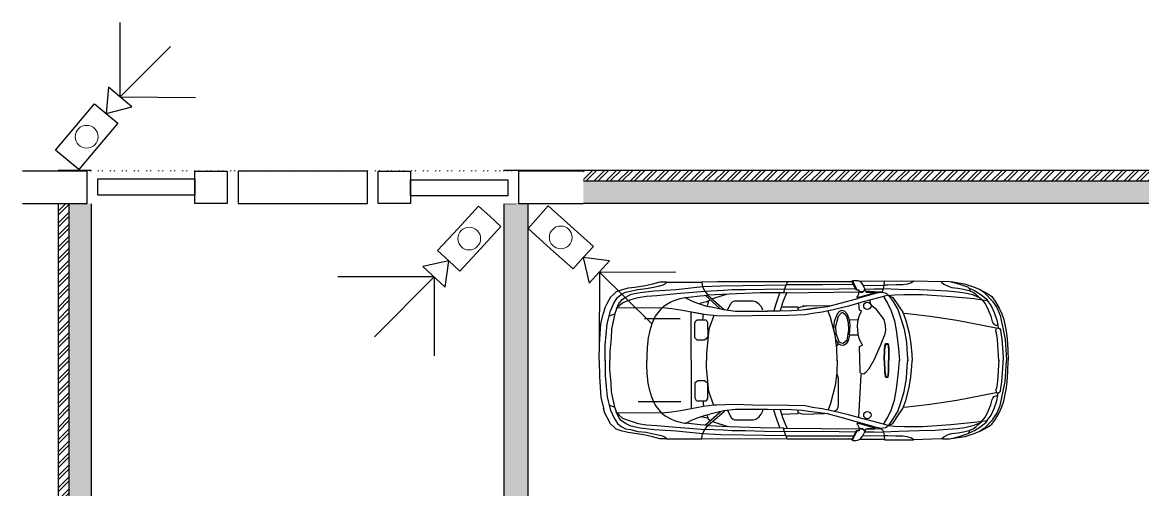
# Model space of a CAD drawing. Header units: millimetres. Extents: x 10193 to 57833, y 9963 to 44360.
# Drawn here: x 10193 to 22723, y 39131 to 44360 of the extents above; entities that cross this region are included whole.
import ezdxf

# ---------------------------------------------------------------- set-up
doc = ezdxf.new("R2010")
doc.units = ezdxf.units.MM
doc.set_wipeout_variables(frame=1)
for name, color, linetype in [('free-dwg.com', 7, 'Continuous'), ('Камеры', 7, 'Continuous'), ('Стены', 7, 'Continuous')]:
    doc.layers.add(name, color=color, linetype=linetype)

# ---------------------------------------------------------------- blocks, each defined once
blk = doc.blocks.new('шлагбаум')
blk.add_wipeout([(20, 3), (26, 3), (26, 0), (20, 0)])
blk.add_wipeout([(0, 0), (0, 3), (26, 3), (26, 0)])
at = {"color": 0, "lineweight": 30}
blk.add_lwpolyline([(26, 3), (20, 3), (20, 0), (26, 0)], dxfattribs=at)
for points in [[(0, 3), (6, 3), (6, 0), (0, 0)], [(7, 3), (10, 3), (10, 0), (7, 0)]]:
    blk.add_wipeout(points)
blk.add_lwpolyline([(0, 0), (6, 0), (6, 3), (0, 3)], dxfattribs=at)
blk.add_wipeout([(10, 2.21), (19, 2.21), (19, 0.71), (10, 0.71)])
for points in [[(7, 0), (7, 3), (10, 3), (10, 0)], [(10, 0.71), (10, 2.21), (19, 2.21), (19, 0.71)]]:
    blk.add_lwpolyline(points, close=True, dxfattribs=at)
blk = doc.blocks.new('видеокамера с поворотным устройством')
blk.add_wipeout([(0, 2), (8, 2), (8, -2), (0, -2)])
at = {"color": 0, "lineweight": 20}
blk.add_circle((4, 0), 1.5, dxfattribs=at)
blk.add_wipeout([(8, 0), (10.85, 2), (10.85, -2)])
at = {"color": 0, "lineweight": 30}
blk.add_lwpolyline([(0, -2), (0, 0), (0, 2), (4, 2), (8, 2), (8, 0), (8, -2), (4, -2)], close=True, dxfattribs=at)
blk.add_lwpolyline([(8, 0), (10.85, -2), (10.85, 2), (8, 0)], dxfattribs=at)

msp = doc.modelspace()

# ---------------------------------------------------------------- hatches: boundary and pattern name
at = {"layer": 'Стены'}
h = msp.add_hatch(dxfattribs=at)
h.set_pattern_fill('ANSI32', color=256, scale=10)
h.paths.add_polyline_path([(57833, 42703), (10593, 42703), (10593, 9963), (26833, 9963), (26833, 14963), (57833, 14963)])
h.paths.add_polyline_path([(10713, 42583), (57713, 42583), (57713, 15083), (26713, 15083), (26713, 10083), (10713, 10083)], flags=16)
h.paths.add_polyline_path([(10963, 42333), (57463, 42333), (57463, 15333), (26463, 15333), (26463, 10333), (10963, 10333)], flags=0)
h.paths.add_polyline_path([(57463, 42333), (10963, 42333), (10963, 10333), (26463, 10333), (26463, 15333), (57463, 15333)], flags=0)
h = msp.add_hatch(dxfattribs=at)
h.set_pattern_fill('ANSI36', color=256, scale=10)
h.paths.add_polyline_path([(57713, 42583), (10713, 42583), (10713, 10083), (26713, 10083), (26713, 15083), (57713, 15083)])
h.paths.add_polyline_path([(10963, 42333), (57463, 42333), (57463, 15333), (26463, 15333), (26463, 10333), (10963, 10333)], flags=16)
h = msp.add_hatch(dxfattribs=at)
h.set_pattern_fill('ANSI36', color=256, scale=10)
h.paths.add_polyline_path([(15848, 42333), (15713, 42333), (15578, 42333), (15578, 14948), (21848, 14948), (21848, 23083), (21713, 23083), (21578, 23083), (21578, 15218), (15848, 15218)])

# ---------------------------------------------------------------- linework, layer by layer
at = {"layer": 'free-dwg.com'}
for p, q in [((16902, 41367), (16836, 41344)), ((16968, 41384), (16902, 41367)), ((16938, 41341), (16993, 41351)), ((17044, 41393), (16968, 41384)), ((16993, 41351), (17076, 41371)), ((17164, 41412), (17044, 41393)), ((17076, 41371), (17168, 41381)), ((17259, 41353), (17104, 41335)), ((17242, 41431), (17164, 41412)), ((17168, 41381), (17233, 41394)), ((17233, 41394), (17322, 41411)), ((17324, 41454), (17242, 41431)), ((17507, 41368), (17259, 41353)), ((17322, 41411), (17360, 41424)), ((17396, 41454), (17324, 41454)), ((17360, 41424), (17383, 41434)), ((17383, 41434), (17393, 41444)), ((17393, 41444), (17396, 41454)), ((17396, 41454), (17793, 41454)), ((17803, 41399), (17507, 41368)), ((17509, 41325), (17831, 41351)), ((17972, 41458), (17793, 41454)), ((17793, 41454), (17798, 41419)), ((17798, 41419), (17801, 41399)), ((17801, 41399), (17826, 41351)), ((18005, 41408), (17803, 41399)), ((17826, 41351), (17864, 41303)), ((18030, 41358), (17827, 41349)), ((18451, 41455), (17972, 41458)), ((18250, 41413), (18005, 41408)), ((18133, 41366), (18030, 41358)), ((18278, 41366), (18133, 41366)), ((18493, 41416), (18250, 41413)), ((18493, 41372), (18278, 41366)), ((18750, 41457), (18451, 41455)), ((18732, 41420), (18493, 41416)), ((18718, 41375), (18493, 41372)), ((18718, 41375), (18705, 41335)), ((18732, 41420), (18718, 41375)), ((19151, 41372), (18718, 41375)), ((18750, 41457), (18732, 41420)), ((19143, 41423), (18737, 41423)), ((19472, 41457), (18750, 41457)), ((19485, 41425), (19143, 41423)), ((19507, 41378), (19151, 41372)), ((19470, 41464), (19474, 41467)), ((19470, 41460), (19470, 41464)), ((19489, 41424), (19470, 41460)), ((19474, 41467), (19484, 41472)), ((19477, 41467), (19525, 41372)), ((19484, 41472), (19514, 41473)), ((19517, 41365), (19489, 41424)), ((19514, 41473), (19532, 41471)), ((19527, 41363), (19517, 41365)), ((19525, 41372), (19528, 41364)), ((19554, 41363), (19527, 41363)), ((19532, 41471), (19546, 41466)), ((19546, 41466), (19562, 41459)), ((19551, 41346), (19554, 41363)), ((19836, 41460), (19560, 41462)), ((19562, 41459), (19593, 41423)), ((19596, 41350), (19584, 41345)), ((19593, 41423), (19605, 41397)), ((19595, 41342), (19612, 41358)), ((19609, 41362), (19596, 41350)), ((19599, 41417), (19833, 41420)), ((19605, 41397), (19616, 41376)), ((19616, 41376), (19609, 41362)), ((19612, 41358), (19618, 41363)), ((19616, 41376), (19722, 41377)), ((19618, 41363), (19616, 41376)), ((19618, 41363), (19626, 41348)), ((19722, 41377), (19823, 41378)), ((19795, 41338), (19814, 41353)), ((19814, 41353), (19825, 41374)), ((19993, 41372), (19823, 41379)), ((19825, 41374), (19833, 41421)), ((19874, 41419), (19831, 41419)), ((19833, 41421), (19836, 41466)), ((19836, 41466), (20160, 41464)), ((19961, 41423), (19874, 41419)), ((20042, 41423), (19961, 41423)), ((20223, 41366), (19993, 41372)), ((20091, 41432), (20042, 41423)), ((20136, 41445), (20091, 41432)), ((20164, 41464), (20136, 41445)), ((20471, 41455), (20164, 41464)), ((20403, 41359), (20223, 41366)), ((20541, 41351), (20403, 41359)), ((20473, 41453), (20501, 41432)), ((20491, 41459), (20474, 41455)), ((20561, 41457), (20491, 41459)), ((20501, 41432), (20547, 41406)), ((20652, 41342), (20541, 41351)), ((20547, 41406), (20588, 41394)), ((20601, 41449), (20561, 41457)), ((20661, 41442), (20582, 41455)), ((20588, 41394), (20656, 41385)), ((20678, 41427), (20601, 41449)), ((20656, 41385), (20720, 41374)), ((20734, 41430), (20661, 41442)), ((20778, 41393), (20678, 41427)), ((20720, 41374), (20793, 41357)), ((20834, 41398), (20734, 41430)), ((20777, 41391), (20844, 41361)), ((20780, 41391), (20785, 41370)), ((20785, 41370), (20791, 41359)), ((20791, 41359), (20797, 41352)), ((20797, 41352), (20826, 41341)), ((20900, 41372), (20834, 41398)), ((20844, 41361), (20915, 41316)), ((20949, 41338), (20900, 41372)), ((20915, 41363), (20988, 41325)), ((16772, 41285), (16730, 41209)), ((16812, 41322), (16772, 41285)), ((16811, 41224), (16849, 41281)), ((16836, 41344), (16812, 41322)), ((16849, 41281), (16890, 41316)), ((16891, 41249), (16864, 41217)), ((16890, 41316), (16938, 41341)), ((16937, 41282), (16891, 41249)), ((16904, 41222), (16957, 41242)), ((16998, 41313), (16937, 41282)), ((16957, 41242), (17003, 41257)), ((17104, 41335), (16998, 41313)), ((17003, 41257), (17081, 41282)), ((17081, 41282), (17175, 41297)), ((17175, 41297), (17289, 41305)), ((17289, 41305), (17509, 41325)), ((17384, 41195), (17444, 41231)), ((17444, 41231), (17494, 41251)), ((17494, 41251), (17550, 41268)), ((17550, 41268), (17601, 41280)), ((17601, 41280), (17613, 41280)), ((17773, 41297), (17613, 41277)), ((17613, 41280), (17619, 41278)), ((17619, 41278), (17637, 41266)), ((17637, 41266), (17678, 41245)), ((17678, 41245), (17745, 41219)), ((17846, 41234), (17769, 41215)), ((17862, 41305), (17773, 41297)), ((17991, 41161), (17834, 41303)), ((17886, 41253), (17846, 41234)), ((17867, 41244), (17852, 41189)), ((17864, 41303), (18046, 41143)), ((18100, 41319), (17866, 41307)), ((17910, 41268), (18035, 41308)), ((18035, 41308), (18073, 41319)), ((18446, 41332), (18100, 41319)), ((18121, 41216), (18140, 41235)), ((18140, 41235), (18157, 41243)), ((18157, 41243), (18367, 41242)), ((18367, 41242), (18396, 41236)), ((18396, 41236), (18427, 41215)), ((18705, 41335), (18446, 41332)), ((18665, 41340), (18615, 41194)), ((18745, 41339), (18695, 41222)), ((18705, 41335), (19549, 41343)), ((19534, 41266), (19337, 41212)), ((19597, 41231), (19432, 41185)), ((19528, 41287), (19532, 41293)), ((19529, 41281), (19528, 41287)), ((19537, 41281), (19529, 41281)), ((19532, 41293), (19545, 41314)), ((19745, 41328), (19536, 41268)), ((19573, 41289), (19537, 41281)), ((19545, 41314), (19550, 41325)), ((19550, 41332), (19554, 41345)), ((19550, 41325), (19550, 41332)), ((19555, 41346), (19552, 41345)), ((19554, 41345), (19564, 41339)), ((19564, 41345), (19555, 41346)), ((19575, 41343), (19564, 41345)), ((19564, 41339), (19575, 41338)), ((19729, 41334), (19573, 41289)), ((19584, 41345), (19575, 41343)), ((19575, 41338), (19588, 41339)), ((19588, 41339), (19595, 41342)), ((19770, 41276), (19597, 41231)), ((19626, 41348), (19632, 41342)), ((19670, 41347), (19630, 41347)), ((19632, 41342), (19645, 41339)), ((19645, 41339), (19714, 41339)), ((19725, 41346), (19670, 41347)), ((19677, 41221), (19674, 41252)), ((19714, 41339), (19728, 41338)), ((19796, 41340), (19725, 41346)), ((19728, 41338), (19734, 41336)), ((19734, 41336), (19728, 41334)), ((19797, 41338), (19745, 41328)), ((19876, 41306), (19770, 41276)), ((19846, 41330), (19795, 41338)), ((19824, 41291), (19871, 41219)), ((19880, 41311), (19846, 41330)), ((19877, 41304), (19948, 41311)), ((19881, 41307), (19928, 41239)), ((19881, 41304), (19928, 41281)), ((19928, 41281), (19993, 41187)), ((19928, 41239), (19985, 41148)), ((19948, 41311), (20057, 41316)), ((20057, 41316), (20262, 41316)), ((20262, 41316), (20578, 41294)), ((20578, 41294), (20837, 41268)), ((20735, 41330), (20652, 41342)), ((20822, 41311), (20735, 41330)), ((20897, 41279), (20822, 41311)), ((20826, 41341), (20858, 41319)), ((20837, 41268), (20930, 41256)), ((20858, 41319), (20884, 41294)), ((20884, 41294), (20922, 41263)), ((20915, 41316), (20972, 41267)), ((20922, 41263), (20928, 41254)), ((20928, 41254), (20965, 41206)), ((20929, 41256), (20985, 41248)), ((21051, 41234), (20949, 41338)), ((20972, 41267), (20987, 41248)), ((20985, 41248), (21029, 41189)), ((20988, 41325), (21037, 41291)), ((21037, 41291), (21079, 41233)), ((21047, 41233), (21094, 41169)), ((21079, 41233), (21120, 41163)), ((16663, 40987), (16694, 41110)), ((16708, 41167), (16694, 41110)), ((16730, 41209), (16708, 41167)), ((16735, 40987), (16770, 41132)), ((16760, 41077), (16818, 41100)), ((16770, 41132), (16811, 41224)), ((16821, 41101), (16783, 40927)), ((16843, 41161), (16821, 41101)), ((16864, 41217), (16836, 41151)), ((16841, 41158), (16864, 41186)), ((17344, 41166), (16843, 41161)), ((16864, 41186), (16904, 41222)), ((17344, 41166), (17270, 41072)), ((17344, 41166), (17384, 41195)), ((17458, 41154), (17344, 41166)), ((17553, 41139), (17458, 41154)), ((17656, 41121), (17553, 41139)), ((17808, 41093), (17654, 41121)), ((17810, 41092), (17656, 41121)), ((17670, 41122), (17674, 40045)), ((17745, 41219), (17835, 41189)), ((17835, 41189), (17882, 41177)), ((18037, 41142), (17882, 41177)), ((17996, 41151), (17991, 41161)), ((18169, 41125), (18037, 41142)), ((18076, 41137), (18121, 41216)), ((18284, 41127), (18168, 41126)), ((18285, 41125), (18169, 41125)), ((18526, 41125), (18285, 41125)), ((18427, 41215), (18457, 41180)), ((18457, 41180), (18472, 41144)), ((18793, 41133), (18525, 41127)), ((18794, 41130), (18526, 41125)), ((18615, 41194), (18597, 41130)), ((18695, 41222), (18669, 41132)), ((18683, 41178), (18868, 41175)), ((18913, 41141), (18793, 41133)), ((18915, 41138), (18794, 41130)), ((18868, 41161), (18900, 41175)), ((18868, 41175), (18868, 41139)), ((18900, 41175), (18928, 41181)), ((18986, 41152), (18913, 41141)), ((18987, 41148), (18915, 41138)), ((18964, 41183), (18917, 41183)), ((19029, 41103), (18947, 41086)), ((19223, 41186), (18964, 41183)), ((19082, 41164), (18986, 41152)), ((19083, 41160), (18987, 41148)), ((19140, 41118), (19029, 41103)), ((19198, 41175), (19083, 41160)), ((19263, 41143), (19140, 41118)), ((19337, 41212), (19198, 41175)), ((19230, 41058), (19204, 41129)), ((19432, 41185), (19263, 41143)), ((19310, 41097), (19337, 41127)), ((19322, 41073), (19352, 41106)), ((19337, 41127), (19358, 41139)), ((19352, 41106), (19364, 41115)), ((19358, 41139), (19386, 41130)), ((19364, 41115), (19389, 41097)), ((19386, 41130), (19416, 41103)), ((19416, 41103), (19446, 41024)), ((19555, 41139), (19549, 41215)), ((19580, 41133), (19555, 41139)), ((19555, 41082), (19574, 41115)), ((19574, 41115), (19580, 41133)), ((19698, 41185), (19677, 41221)), ((19747, 41146), (19698, 41185)), ((19831, 41033), (19747, 41146)), ((19871, 41219), (19910, 41133)), ((19910, 41133), (19946, 41021)), ((19985, 41148), (20027, 41024)), ((19993, 41187), (20040, 41115)), ((20040, 41115), (20074, 41024)), ((20092, 41099), (20048, 41102)), ((20347, 41070), (20092, 41099)), ((20965, 41206), (20995, 41143)), ((20995, 41143), (21025, 41073)), ((21029, 41189), (21061, 41113)), ((21061, 41113), (21091, 41027)), ((21094, 41169), (21128, 41080)), ((21120, 41163), (21150, 41097)), ((16647, 40760), (16663, 40987)), ((16713, 40747), (16735, 40987)), ((17549, 41043), (17153, 41043)), ((17235, 40987), (17210, 40911)), ((17270, 41072), (17235, 40987)), ((17713, 40858), (17715, 40996)), ((17715, 40996), (17728, 41023)), ((17728, 41023), (17739, 41030)), ((17739, 41030), (17836, 41031)), ((17805, 41029), (17807, 41066)), ((17807, 41066), (17813, 41091)), ((17923, 41079), (17810, 41092)), ((17836, 41031), (17849, 41020)), ((17849, 41020), (17857, 41002)), ((17857, 41002), (17860, 40840)), ((17927, 41079), (17872, 40925)), ((17955, 41076), (17923, 41079)), ((18167, 41071), (17955, 41076)), ((18361, 41076), (18167, 41071)), ((18763, 41081), (18361, 41076)), ((18947, 41086), (18763, 41081)), ((19283, 40858), (19230, 41058)), ((19270, 40912), (19276, 41015)), ((19276, 41015), (19310, 41097)), ((19292, 40961), (19322, 41073)), ((19389, 41097), (19410, 41067)), ((19410, 41067), (19428, 41000)), ((19428, 41000), (19434, 40921)), ((19446, 41030), (19537, 41036)), ((19452, 40970), (19446, 41030)), ((19534, 40964), (19540, 41030)), ((19540, 41030), (19555, 41082)), ((19847, 40967), (19831, 41033)), ((19946, 41021), (19970, 40894)), ((20027, 41024), (20056, 40925)), ((20074, 41024), (20110, 40881)), ((20644, 41024), (20347, 41070)), ((21086, 40938), (20644, 41024)), ((21025, 41073), (21040, 41013)), ((21040, 41013), (21047, 40999)), ((21047, 40999), (21064, 40980)), ((21064, 40980), (21081, 40972)), ((21091, 41027), (21103, 40971)), ((21128, 41080), (21164, 40922)), ((21150, 41097), (21171, 41033)), ((21171, 41033), (21196, 40903)), ((16783, 40927), (16780, 40826)), ((17210, 40911), (17191, 40829)), ((17716, 40829), (17713, 40858)), ((17871, 40925), (17858, 40812)), ((17872, 40925), (17859, 40812)), ((19301, 40714), (19283, 40858)), ((19295, 40873), (19292, 40961)), ((19334, 40776), (19295, 40873)), ((19434, 40921), (19413, 40800)), ((19443, 40858), (19431, 40800)), ((19446, 40861), (19452, 40970)), ((19543, 40861), (19446, 40861)), ((19543, 40870), (19534, 40964)), ((19552, 40824), (19543, 40870)), ((19792, 40743), (19844, 40876)), ((19844, 40876), (19850, 40915)), ((19850, 40915), (19847, 40967)), ((19970, 40894), (19993, 40707)), ((20056, 40925), (20082, 40777)), ((20110, 40881), (20129, 40761)), ((21081, 40972), (21094, 40971)), ((21082, 40906), (21084, 40931)), ((21089, 40887), (21082, 40906)), ((21084, 40931), (21087, 40938)), ((21087, 40938), (21096, 40940)), ((21099, 40810), (21089, 40887)), ((21094, 40971), (21105, 40971)), ((21096, 40940), (21106, 40938)), ((21105, 40971), (21109, 40942)), ((21106, 40938), (21114, 40936)), ((21114, 40936), (21125, 40930)), ((21125, 40930), (21135, 40919)), ((21135, 40919), (21138, 40885)), ((21138, 40885), (21149, 40814)), ((21164, 40922), (21184, 40812)), ((21196, 40903), (21207, 40818)), ((16644, 40576), (16647, 40760)), ((16710, 40573), (16713, 40747)), ((16780, 40826), (16764, 40677)), ((17191, 40829), (17181, 40722)), ((17734, 40811), (17716, 40829)), ((17742, 40805), (17734, 40811)), ((17820, 40803), (17742, 40805)), ((17839, 40816), (17820, 40803)), ((17854, 40832), (17839, 40816)), ((17859, 40812), (17846, 40655)), ((17860, 40840), (17854, 40829)), ((19316, 40767), (19286, 40818)), ((19319, 40764), (19301, 40739)), ((19349, 40746), (19319, 40764)), ((19373, 40767), (19331, 40779)), ((19377, 40743), (19349, 40746)), ((19413, 40800), (19373, 40767)), ((19407, 40764), (19377, 40743)), ((19431, 40800), (19407, 40764)), ((19580, 40767), (19552, 40824)), ((19558, 40733), (19586, 40746)), ((19562, 40461), (19558, 40733)), ((19589, 40755), (19580, 40767)), ((19586, 40746), (19589, 40755)), ((19719, 40582), (19792, 40743)), ((19837, 40706), (19845, 40756)), ((19839, 40699), (19847, 40741)), ((19845, 40756), (19852, 40765)), ((19847, 40741), (19854, 40758)), ((19852, 40765), (19860, 40766)), ((19854, 40758), (19860, 40760)), ((19860, 40766), (19869, 40765)), ((19860, 40760), (19866, 40759)), ((19866, 40759), (19872, 40756)), ((19869, 40765), (19877, 40762)), ((19872, 40756), (19878, 40747)), ((19877, 40762), (19881, 40743)), ((19878, 40747), (19879, 40680)), ((19881, 40743), (19884, 40712)), ((20082, 40777), (20090, 40642)), ((20129, 40761), (20142, 40644)), ((21113, 40573), (21099, 40810)), ((21149, 40814), (21157, 40718)), ((21184, 40812), (21192, 40699)), ((21207, 40818), (21216, 40697)), ((16764, 40677), (16764, 40577)), ((17181, 40722), (17178, 40630)), ((17178, 40630), (17178, 40577)), ((17846, 40655), (17843, 40577)), ((19306, 40574), (19301, 40714)), ((19832, 40577), (19837, 40706)), ((19836, 40577), (19839, 40699)), ((19879, 40680), (19880, 40577)), ((19884, 40712), (19886, 40577)), ((19993, 40707), (20004, 40574)), ((20090, 40642), (20095, 40574)), ((20142, 40644), (20144, 40577)), ((21157, 40718), (21162, 40604)), ((21162, 40604), (21164, 40577)), ((21192, 40699), (21199, 40578)), ((21216, 40697), (21220, 40576)), ((16644, 40577), (16647, 40394)), ((16710, 40580), (16713, 40406)), ((16764, 40476), (16764, 40577)), ((16780, 40327), (16764, 40476)), ((17178, 40523), (17178, 40577)), ((17181, 40432), (17178, 40523)), ((17846, 40498), (17843, 40576)), ((17859, 40341), (17846, 40498)), ((19306, 40579), (19301, 40439)), ((19631, 40449), (19665, 40485)), ((19665, 40485), (19719, 40582)), ((19832, 40576), (19837, 40447)), ((19836, 40576), (19839, 40454)), ((19878, 40406), (19879, 40473)), ((19879, 40473), (19880, 40576)), ((19884, 40441), (19886, 40576)), ((19993, 40447), (20004, 40579)), ((20082, 40376), (20090, 40512)), ((20090, 40512), (20095, 40579)), ((20129, 40392), (20142, 40509)), ((20142, 40509), (20144, 40577)), ((21113, 40580), (21099, 40343)), ((21157, 40435), (21162, 40549)), ((21162, 40549), (21164, 40576)), ((21192, 40454), (21199, 40576)), ((21216, 40456), (21220, 40577)), ((16647, 40394), (16663, 40166)), ((16713, 40406), (16735, 40166)), ((17191, 40324), (17181, 40432)), ((17743, 40348), (17735, 40342)), ((17821, 40350), (17743, 40348)), ((17839, 40337), (17821, 40350)), ((19301, 40439), (19283, 40295)), ((19320, 40380), (19305, 40421)), ((19323, 40098), (19320, 40380)), ((19548, 39939), (19575, 40420)), ((19565, 40440), (19562, 40461)), ((19577, 40427), (19565, 40440)), ((19577, 40430), (19604, 40427)), ((19604, 40427), (19631, 40449)), ((19837, 40447), (19845, 40397)), ((19839, 40454), (19847, 40412)), ((19845, 40397), (19852, 40388)), ((19847, 40412), (19854, 40395)), ((19852, 40388), (19860, 40387)), ((19854, 40395), (19860, 40393)), ((19860, 40393), (19866, 40394)), ((19860, 40387), (19869, 40388)), ((19866, 40394), (19872, 40398)), ((19869, 40388), (19877, 40391)), ((19872, 40398), (19878, 40406)), ((19877, 40391), (19881, 40410)), ((19881, 40410), (19884, 40441)), ((19970, 40259), (19993, 40447)), ((20056, 40228), (20082, 40376)), ((20110, 40272), (20129, 40392)), ((21149, 40339), (21157, 40435)), ((21184, 40341), (21192, 40454)), ((21207, 40335), (21216, 40456)), ((16783, 40226), (16780, 40327)), ((16821, 40052), (16783, 40226)), ((17210, 40242), (17191, 40324)), ((17235, 40166), (17210, 40242)), ((17716, 40324), (17714, 40295)), ((17714, 40295), (17716, 40157)), ((17735, 40342), (17716, 40324)), ((17855, 40321), (17839, 40337)), ((17860, 40314), (17855, 40324)), ((17858, 40151), (17860, 40314)), ((17872, 40228), (17859, 40341)), ((17927, 40074), (17872, 40228)), ((19283, 40295), (19230, 40095)), ((19946, 40132), (19970, 40259)), ((20027, 40129), (20056, 40228)), ((20074, 40129), (20110, 40272)), ((21089, 40266), (21082, 40247)), ((21082, 40247), (21084, 40222)), ((21099, 40343), (21089, 40266)), ((21114, 40217), (21125, 40224)), ((21125, 40224), (21135, 40234)), ((21128, 40073), (21164, 40231)), ((21135, 40234), (21138, 40268)), ((21138, 40268), (21149, 40339)), ((21164, 40231), (21184, 40341)), ((21171, 40120), (21196, 40250)), ((21196, 40250), (21207, 40335)), ((16663, 40166), (16694, 40043)), ((16735, 40166), (16770, 40021)), ((17558, 40112), (17082, 40112)), ((17270, 40081), (17235, 40166)), ((17716, 40157), (17729, 40130)), ((17729, 40130), (17740, 40123)), ((17740, 40123), (17837, 40123)), ((17807, 40124), (17809, 40087)), ((17837, 40123), (17850, 40133)), ((17850, 40133), (17858, 40151)), ((19317, 40051), (19323, 40098)), ((19910, 40020), (19946, 40132)), ((19985, 40005), (20027, 40129)), ((20040, 40038), (20074, 40129)), ((20644, 40129), (20347, 40083)), ((21086, 40215), (20644, 40129)), ((21025, 40080), (21040, 40140)), ((21040, 40140), (21047, 40154)), ((21047, 40154), (21064, 40173)), ((21061, 40040), (21091, 40126)), ((21064, 40173), (21081, 40181)), ((21081, 40181), (21094, 40183)), ((21084, 40222), (21087, 40215)), ((21087, 40215), (21096, 40213)), ((21091, 40126), (21103, 40183)), ((21094, 40183), (21105, 40183)), ((21096, 40213), (21106, 40215)), ((21105, 40183), (21109, 40211)), ((21106, 40215), (21114, 40217)), ((21150, 40056), (21171, 40120)), ((16708, 39986), (16694, 40043)), ((16730, 39944), (16708, 39986)), ((16760, 40076), (16818, 40053)), ((16770, 40021), (16811, 39929)), ((16843, 39992), (16821, 40052)), ((16864, 39937), (16836, 40002)), ((16841, 39995), (16864, 39967)), ((17344, 39987), (16843, 39992)), ((17344, 39987), (17270, 40081)), ((17458, 39999), (17344, 39987)), ((17344, 39987), (17384, 39958)), ((17553, 40014), (17458, 39999)), ((17656, 40032), (17553, 40014)), ((17810, 40061), (17656, 40032)), ((17809, 40087), (17814, 40062)), ((17923, 40075), (17810, 40061)), ((17991, 39992), (17834, 39851)), ((17835, 39964), (17882, 39976)), ((17864, 39851), (18046, 40010)), ((18037, 40011), (17882, 39976)), ((17955, 40077), (17923, 40075)), ((18167, 40082), (17955, 40077)), ((17996, 40002), (17991, 39992)), ((18169, 40028), (18037, 40011)), ((18078, 40017), (18122, 39938)), ((18361, 40077), (18167, 40082)), ((18285, 40028), (18169, 40028)), ((18526, 40028), (18285, 40028)), ((18763, 40072), (18361, 40077)), ((18429, 39940), (18458, 39975)), ((18458, 39975), (18474, 40012)), ((18474, 40012), (18478, 40031)), ((18794, 40023), (18526, 40028)), ((18617, 39961), (18599, 40025)), ((18697, 39933), (18671, 40023)), ((18685, 39977), (18869, 39981)), ((18947, 40067), (18763, 40072)), ((18915, 40016), (18794, 40023)), ((18869, 39981), (18869, 40017)), ((18869, 39995), (18901, 39981)), ((18901, 39981), (18929, 39975)), ((18987, 40005), (18915, 40016)), ((18929, 39975), (19162, 39981)), ((19029, 40050), (18947, 40067)), ((19083, 39993), (18987, 40005)), ((19140, 40035), (19029, 40050)), ((19198, 39978), (19083, 39993)), ((19263, 40010), (19140, 40035)), ((19337, 39941), (19198, 39978)), ((19230, 40095), (19204, 40024)), ((19432, 39968), (19263, 40010)), ((19273, 40009), (19302, 40024)), ((19302, 40024), (19317, 40051)), ((19871, 39934), (19910, 40020)), ((19928, 39914), (19985, 40005)), ((19993, 39966), (20040, 40038)), ((20092, 40054), (20048, 40051)), ((20347, 40083), (20092, 40054)), ((20965, 39947), (20995, 40010)), ((20995, 40010), (21025, 40080)), ((21029, 39965), (21061, 40040)), ((21047, 39920), (21094, 39984)), ((21079, 39920), (21120, 39990)), ((21094, 39984), (21128, 40073)), ((21120, 39990), (21150, 40056)), ((16772, 39868), (16730, 39944)), ((16812, 39831), (16772, 39868)), ((16811, 39929), (16849, 39872)), ((16849, 39872), (16890, 39838)), ((16864, 39967), (16904, 39932)), ((16891, 39904), (16864, 39937)), ((16937, 39871), (16891, 39904)), ((16904, 39932), (16957, 39911)), ((16998, 39840), (16937, 39871)), ((16957, 39911), (17003, 39896)), ((17003, 39896), (17081, 39871)), ((17081, 39871), (17175, 39856)), ((17175, 39856), (17289, 39848)), ((17289, 39848), (17509, 39828)), ((17384, 39958), (17444, 39922)), ((17444, 39922), (17494, 39902)), ((17494, 39902), (17550, 39886)), ((17550, 39886), (17601, 39874)), ((17601, 39874), (17613, 39874)), ((17773, 39856), (17613, 39876)), ((17613, 39874), (17619, 39875)), ((17619, 39875), (17637, 39887)), ((17637, 39887), (17678, 39908)), ((17678, 39908), (17745, 39934)), ((17745, 39934), (17835, 39964)), ((17862, 39848), (17773, 39856)), ((17857, 39930), (17783, 39946)), ((17826, 39802), (17864, 39851)), ((17847, 39967), (17863, 39923)), ((17863, 39923), (17886, 39903)), ((17913, 39894), (18082, 39839)), ((18122, 39938), (18142, 39919)), ((18142, 39919), (18159, 39911)), ((18159, 39911), (18368, 39913)), ((18368, 39913), (18398, 39919)), ((18398, 39919), (18429, 39940)), ((18667, 39815), (18617, 39961)), ((18747, 39817), (18697, 39933)), ((19534, 39887), (19337, 39941)), ((19597, 39922), (19432, 39968)), ((19529, 39872), (19528, 39866)), ((19528, 39866), (19532, 39861)), ((19537, 39872), (19529, 39872)), ((19532, 39861), (19545, 39839)), ((19745, 39825), (19536, 39885)), ((19573, 39864), (19537, 39872)), ((19729, 39820), (19573, 39864)), ((19770, 39877), (19597, 39922)), ((19876, 39847), (19770, 39877)), ((19824, 39862), (19871, 39934)), ((19877, 39849), (19948, 39842)), ((19881, 39846), (19928, 39914)), ((19881, 39849), (19928, 39872)), ((19928, 39872), (19993, 39966)), ((20262, 39837), (20578, 39859)), ((20578, 39859), (20837, 39885)), ((20897, 39875), (20822, 39843)), ((20837, 39885), (20930, 39897)), ((20858, 39834), (20884, 39859)), ((20884, 39859), (20922, 39891)), ((20915, 39837), (20972, 39886)), ((20922, 39891), (20928, 39899)), ((20928, 39899), (20965, 39947)), ((20929, 39897), (20985, 39906)), ((21051, 39919), (20949, 39815)), ((20972, 39886), (20987, 39906)), ((20985, 39906), (21029, 39965)), ((20988, 39828), (21037, 39862)), ((21037, 39862), (21079, 39920)), ((16836, 39809), (16812, 39831)), ((16902, 39786), (16836, 39809)), ((16890, 39838), (16938, 39812)), ((16968, 39769), (16902, 39786)), ((16938, 39812), (16993, 39802)), ((17044, 39760), (16968, 39769)), ((16993, 39802), (17076, 39782)), ((17104, 39818), (16998, 39840)), ((17164, 39741), (17044, 39760)), ((17076, 39782), (17168, 39772)), ((17259, 39800), (17104, 39818)), ((17242, 39722), (17164, 39741)), ((17168, 39772), (17233, 39759)), ((17233, 39759), (17322, 39742)), ((17324, 39699), (17242, 39722)), ((17507, 39785), (17259, 39800)), ((17322, 39742), (17360, 39729)), ((17360, 39729), (17383, 39719)), ((17803, 39754), (17507, 39785)), ((17509, 39828), (17831, 39802)), ((17793, 39699), (17798, 39734)), ((17798, 39734), (17801, 39754)), ((17801, 39754), (17826, 39802)), ((18005, 39745), (17803, 39754)), ((18030, 39796), (17827, 39804)), ((18100, 39835), (17866, 39846)), ((18250, 39740), (18005, 39745)), ((18133, 39787), (18030, 39796)), ((18446, 39821), (18100, 39835)), ((18278, 39787), (18133, 39787)), ((18493, 39737), (18250, 39740)), ((18493, 39782), (18278, 39787)), ((18705, 39818), (18446, 39821)), ((18718, 39778), (18493, 39782)), ((18732, 39733), (18493, 39737)), ((18705, 39818), (19549, 39810)), ((18718, 39778), (18705, 39818)), ((19151, 39781), (18718, 39778)), ((18732, 39733), (18718, 39778)), ((18750, 39696), (18732, 39733)), ((19143, 39730), (18737, 39730)), ((19485, 39728), (19143, 39730)), ((19507, 39775), (19151, 39781)), ((19489, 39729), (19470, 39693)), ((19477, 39686), (19525, 39781)), ((19517, 39788), (19489, 39729)), ((19527, 39790), (19517, 39788)), ((19525, 39781), (19528, 39789)), ((19554, 39790), (19527, 39790)), ((19545, 39839), (19550, 39828)), ((19550, 39828), (19550, 39821)), ((19550, 39821), (19554, 39808)), ((19551, 39807), (19554, 39790)), ((19555, 39807), (19552, 39808)), ((19554, 39808), (19564, 39814)), ((19564, 39808), (19555, 39807)), ((19562, 39694), (19593, 39731)), ((19564, 39814), (19575, 39815)), ((19575, 39810), (19564, 39808)), ((19575, 39815), (19588, 39814)), ((19584, 39808), (19575, 39810)), ((19596, 39803), (19584, 39808)), ((19588, 39814), (19595, 39811)), ((19593, 39731), (19605, 39756)), ((19595, 39811), (19612, 39795)), ((19609, 39791), (19596, 39803)), ((19599, 39736), (19833, 39733)), ((19605, 39756), (19616, 39777)), ((19616, 39777), (19609, 39791)), ((19612, 39795), (19618, 39790)), ((19618, 39790), (19616, 39777)), ((19616, 39778), (19722, 39777)), ((19618, 39790), (19626, 39806)), ((19626, 39806), (19632, 39811)), ((19670, 39806), (19630, 39806)), ((19632, 39811), (19645, 39814)), ((19645, 39814), (19714, 39814)), ((19725, 39807), (19670, 39806)), ((19714, 39814), (19728, 39815)), ((19722, 39777), (19823, 39775)), ((19796, 39813), (19725, 39807)), ((19734, 39817), (19728, 39820)), ((19728, 39815), (19734, 39817)), ((19797, 39815), (19745, 39825)), ((19846, 39823), (19795, 39815)), ((19795, 39815), (19814, 39800)), ((19814, 39800), (19825, 39779)), ((19993, 39781), (19823, 39774)), ((19825, 39779), (19833, 39732)), ((19874, 39734), (19831, 39734)), ((19833, 39732), (19836, 39687)), ((19880, 39843), (19846, 39823)), ((19961, 39730), (19874, 39734)), ((19948, 39842), (20057, 39837)), ((20042, 39730), (19961, 39730)), ((20223, 39787), (19993, 39781)), ((20091, 39721), (20042, 39730)), ((20057, 39837), (20262, 39837)), ((20136, 39708), (20091, 39721)), ((20403, 39794), (20223, 39787)), ((20541, 39802), (20403, 39794)), ((20473, 39700), (20501, 39721)), ((20501, 39721), (20547, 39747)), ((20652, 39811), (20541, 39802)), ((20547, 39747), (20588, 39760)), ((20588, 39760), (20656, 39768)), ((20678, 39726), (20601, 39704)), ((20735, 39823), (20652, 39811)), ((20656, 39768), (20720, 39779)), ((20734, 39723), (20661, 39711)), ((20778, 39760), (20678, 39726)), ((20720, 39779), (20793, 39796)), ((20834, 39755), (20734, 39723)), ((20822, 39843), (20735, 39823)), ((20777, 39762), (20844, 39792)), ((20780, 39762), (20785, 39784)), ((20785, 39784), (20791, 39795)), ((20791, 39795), (20797, 39801)), ((20797, 39801), (20826, 39812)), ((20826, 39812), (20858, 39834)), ((20900, 39781), (20834, 39755)), ((20844, 39792), (20915, 39837)), ((20949, 39815), (20900, 39781)), ((20915, 39790), (20988, 39828)), ((17396, 39699), (17324, 39699)), ((17383, 39719), (17393, 39709)), ((17393, 39709), (17396, 39699)), ((17396, 39699), (17793, 39699)), ((17972, 39695), (17793, 39699)), ((18451, 39698), (17972, 39695)), ((18750, 39696), (18451, 39698)), ((19472, 39696), (18750, 39696)), ((19470, 39693), (19470, 39690)), ((19470, 39690), (19474, 39686)), ((19474, 39686), (19484, 39681)), ((19484, 39681), (19514, 39680)), ((19514, 39680), (19532, 39683)), ((19532, 39683), (19546, 39687)), ((19546, 39687), (19562, 39694)), ((19836, 39693), (19560, 39691)), ((19836, 39687), (20160, 39689)), ((20164, 39689), (20136, 39708)), ((20471, 39698), (20164, 39689)), ((20491, 39694), (20474, 39698)), ((20561, 39696), (20491, 39694)), ((20601, 39704), (20561, 39696)), ((20661, 39711), (20582, 39698))]:
    msp.add_line(p, q, dxfattribs=at)
for centre in [(19644, 41188), (19644, 39965)]:
    msp.add_circle(centre, 40.8, dxfattribs=at)
at = {"layer": 'Стены'}
for p, q in [((10963, 42703), (10593, 42703)), ((10593, 42703), (10593, 9963)), ((57833, 42703), (15578, 42703)), ((10963, 42583), (10713, 42583)), ((10713, 42583), (10713, 10083)), ((57713, 42583), (15578, 42583)), ((10963, 42333), (10963, 10333)), ((57463, 42333), (15578, 42333)), ((15848, 42333), (15713, 42333)), ((15848, 42333), (15848, 15218))]:
    msp.add_line(p, q, dxfattribs=at)
at = {"layer": 'Стены', "color": 7}
for q in [(15713, 42333), (15578, 14948)]:
    msp.add_line((15578, 42333), q, dxfattribs=at)
at = {"layer": 'Стены'}
for points in [[(10963, 42333), (10963, 42703)], [(15578, 42333), (15578, 42703)]]:
    msp.add_lwpolyline(points, dxfattribs=at)

# ---------------------------------------------------------------- next in the draw order: block references
at = {"xscale": 120.6471499247019, "yscale": 120.6471499247019, "zscale": 120.6471499247019}
msp.add_blockref('шлагбаум', (13329, 42332), dxfattribs=at)

# ---------------------------------------------------------------- next in the draw order: block references
at = {"xscale": 120.6471499247019, "yscale": 120.6471499247019, "zscale": 120.6471499247019, "rotation": 180}
msp.add_blockref('шлагбаум', (13329, 42694), dxfattribs=at)
at = {"layer": 'Камеры', "color": 242, "true_color": 0xcd2027}
for p, xscale, yscale, zscale, rotation in [((15420, 42190), 84.73870062199373, 84.73870062199373, 84.73870062199373, 227.4273340936216), ((15962, 42180), 84.73870062199374, 84.73870062199374, 84.73870062199374, 318.1216509861391)]:
    msp.add_blockref('видеокамера с поворотным устройством', p, dxfattribs=dict(at, xscale=xscale, yscale=yscale, zscale=zscale, rotation=rotation))

# ---------------------------------------------------------------- next in the draw order: linework, layer by layer
for p, q in [((14798, 41513), (13720, 41513)), ((14798, 41513), (14130, 40840)), ((14798, 41513), (14798, 40630)), ((16646, 41566), (16645, 40668)), ((16646, 41566), (17500, 41570)), ((16646, 41566), (17235, 40987))]:
    msp.add_line(p, q, dxfattribs=at)

# ---------------------------------------------------------------- next in the draw order: block references
at = {"layer": 'Камеры', "color": 242, "true_color": 0xcd2027, "xscale": 84.73870062199373, "yscale": 84.73870062199373, "zscale": 84.73870062199373, "rotation": 49.9018361389822}
msp.add_blockref('видеокамера с поворотным устройством', (10693, 42821), dxfattribs=at)

# ---------------------------------------------------------------- next in the draw order: linework, layer by layer
at = {"layer": 'Камеры', "color": 242, "true_color": 0xcd2027}
for q in [(11285, 44360), (11850, 44090), (12130, 43520)]:
    msp.add_line((11285, 43525), q, dxfattribs=at)

doc.saveas('drawing.dxf')
